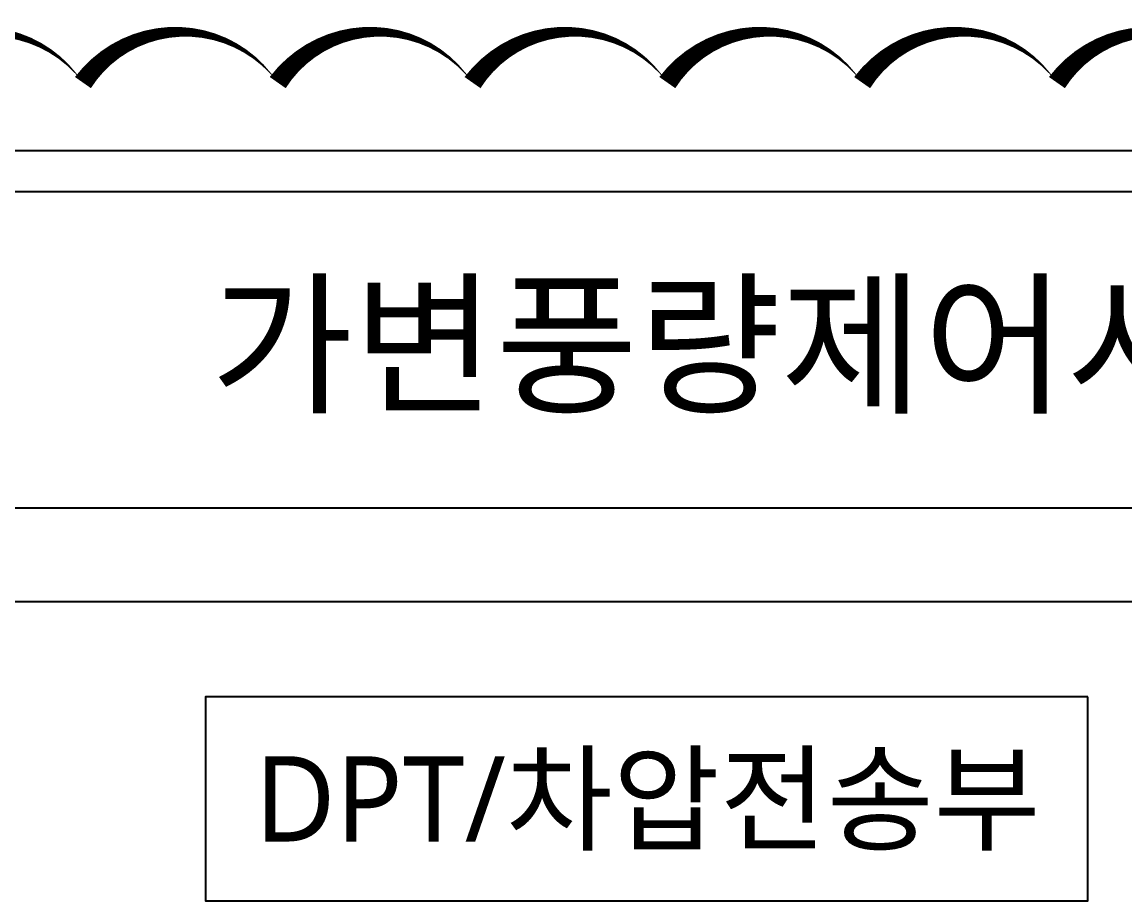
# Model space of a CAD drawing. Header units: millimetres. Extents: x 8533 to 164433, y 5768 to 115327.
# Drawn here: x 69025 to 74121, y 111212 to 115270 of the extents above; entities that cross this region are included whole.
import ezdxf
from ezdxf.enums import TextEntityAlignment as Align

# ---------------------------------------------------------------- set-up
doc = ezdxf.new("R2010")
doc.units = ezdxf.units.MM
doc.header["$LTSCALE"] = 250
for name, color, linetype in [('03_G_ENP_문자', 2, 'Continuous'), ('06_G-ENP_심볼', 3, 'Continuous'), ('@공사용도서 3차이후 수정', 211, 'Continuous'), ('G-ENP', 1, 'Continuous'), ('HAN', 6, 'Continuous')]:
    doc.layers.add(name, color=color, linetype=linetype)
doc.styles.add('G-ENP', font='')
doc.styles.get('G-ENP').set_extended_font_data('Malgun Gothic')

msp = doc.modelspace()

# ---------------------------------------------------------------- linework, layer by layer
at = {"layer": '03_G_ENP_문자', "color": 0}
for p, q in [((64495.3, 114487.3, -0.4), (83585.3, 114487.3, -0.4)), ((83585.3, 113025.4, -0.4), (64495.3, 113025.4, -0.4))]:
    msp.add_line(p, q, dxfattribs=at)
at = {"layer": '03_G_ENP_문자', "color": 0, "elevation": -0.4}
msp.add_lwpolyline([(73950, 112154.1), (69872.9, 112154.1), (69872.9, 111212.1), (73950, 111212.1)], close=True, dxfattribs=at)
at = {"layer": '@공사용도서 3차이후 수정'}
msp.add_lwpolyline([(74706.6, 114990.8, 0, 90, 0.520567), (73806.6, 114990.8, 0, 90, 0.520567), (72906.6, 114990.8, 0, 90, 0.520567), (72006.6, 114990.8, 0, 90, 0.520567), (71106.6, 114990.8, 0, 90, 0.520567), (70206.6, 114990.8, 0, 90, 0.520567), (69306.6, 114990.8, 0, 90, 0.520567), (68406.6, 114990.8, 0, 90, 0.520567), (67506.6, 114990.8, 0, 90, 0.520567), (66606.6, 114990.8, 0, 90, 0.520567), (65706.6, 114990.8, 0, 90, 0.520567), (64806.6, 114990.8, 0, 90, 0.520567), (63906.6, 114990.8, 0, 90, 0.520567), (63006.6, 114990.8, 0, 90, 0.520567)], format="xyseb", dxfattribs=at)
at = {"layer": 'G-ENP', "color": 7, "linetype": 'Continuous'}
msp.add_line((64305, 114677.6, -0.4), (83775.7, 114677.6, -0.4), dxfattribs=at)
msp.add_line((64305, 114677.6, -0.4), (83775.7, 114677.6, -0.4), dxfattribs=at)
at = {"layer": 'HAN', "color": 5}
msp.add_line((64495.3, 112594, -0.4), (83585.3, 112594, -0.4), dxfattribs=at)

# ---------------------------------------------------------------- texts
at = {"layer": '03_G_ENP_문자', "color": 0, "style": 'G-ENP'}
msp.add_text('가변풍량제어시스템 구성도)', height=525.023, dxfattribs=at).set_placement((74040.3, 113756.4, -0.4), align=Align.MIDDLE)
at = {"layer": '06_G-ENP_심볼', "color": 0, "style": 'G-ENP'}
msp.add_text('DPT/차압전송부', height=393.77, dxfattribs=at).set_placement((71915.7, 111683.1, -0.4), align=Align.MIDDLE_CENTER)

doc.saveas('drawing.dxf')
